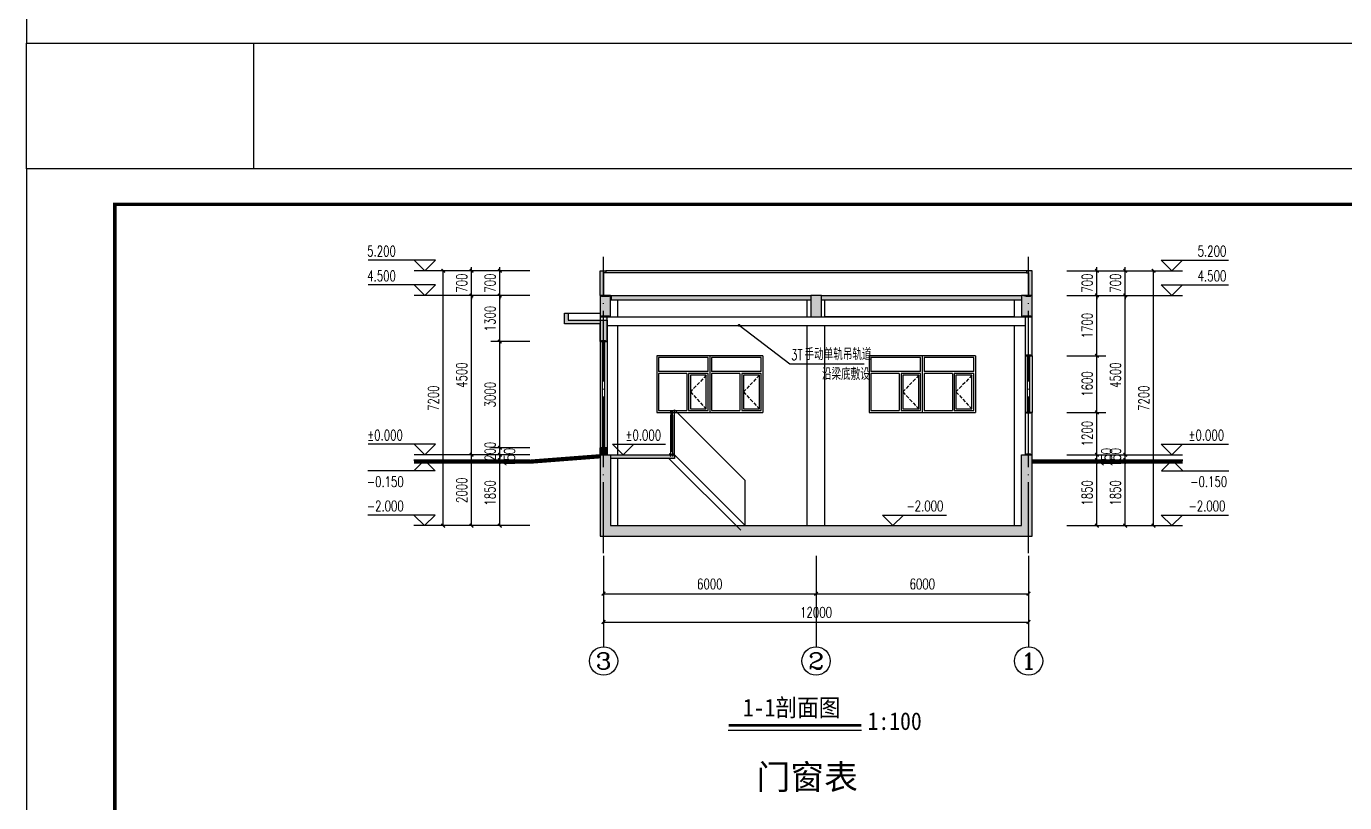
# Model space of a CAD drawing. Extents: x 5191187 to 5306989, y -468291 to -238224.
# Drawn here: x 5218546 to 5255767, y -444188 to -422262 of the extents above; entities that cross this region are included whole.
import ezdxf
from ezdxf.enums import TextEntityAlignment as Align

# ---------------------------------------------------------------- set-up
doc = ezdxf.new("R2010")
doc.units = 0
doc.header["$LTSCALE"] = 1000
doc.header["$MEASUREMENT"] = 0
doc.linetypes.add('DASH', pattern=[0.35, 0.25, -0.1])
doc.linetypes.add('DOTE', pattern=[2.42, 2, -0.2, 0.02, -0.2])
doc.layers.get('0').update_dxf_attribs({"linetype": 'CONTINUOUS'})
doc.layers.get('Defpoints').update_dxf_attribs({"linetype": 'CONTINUOUS'})
doc.layers.add('_0', color=7, linetype='CONTINUOUS', lineweight=25)
for name, color, linetype in [('AXIS', 3, 'CONTINUOUS'), ('AXIS_TEXT', 7, 'CONTINUOUS'), ('COLUMN', 9, 'CONTINUOUS'), ('CURTWALL', 4, 'CONTINUOUS'), ('DIM_ELEV', 3, 'CONTINUOUS'), ('DIM_LEAD', 3, 'CONTINUOUS'), ('DIM_SYMB', 3, 'CONTINUOUS'), ('DOTE', 252, 'CONTINUOUS'), ('PUB_DIM', 3, 'CONTINUOUS'), ('PUB_HATCH', 8, 'CONTINUOUS'), ('PUB_TEXT', 7, 'CONTINUOUS'), ('PUB_TITLE', 4, 'CONTINUOUS'), ('PUB_WALL', 9, 'CONTINUOUS'), ('WALL', 2, 'CONTINUOUS'), ('WINDOW', 4, 'CONTINUOUS'), ('图名', 15, 'CONTINUOUS')]:
    doc.layers.add(name, color=color, linetype=linetype)
doc.styles.add('-宋体', font='', dxfattribs={"width": 0.8})
doc.styles.add('_TCH_AXIS', font='COMPLEX', dxfattribs={"bigfont": 'GBCBIG'})
doc.styles.add('_TCH_DIM', font='SIMPLEX', dxfattribs={"bigfont": 'GBCBIG'})
doc.styles.add('_TCH_DIM_T3', font='SIMPLEX', dxfattribs={"width": 0.705882, "bigfont": 'GBCBIG'})
doc.styles.add('COMPLEX', font='COMPLEX')
doc.styles.add('宋体', font='', dxfattribs={"width": 0.7})
doc.styles.get('-宋体').set_extended_font_data('SimSun')
doc.styles.get('宋体').set_extended_font_data('SimSun')
doc.dimstyles.new('_TCH_ARCH&&100', dxfattribs={"dimtxt": 297.5, "dimasz": 100, "dimexe": 250, "dimexo": 300, "dimgap": 126.25, "dimtad": 1, "dimdec": 0, "dimzin": 0, "dimdsep": 46, "dimtxsty": '_TCH_DIM_T3', "dimblk": 'ARCHTICK', "dimcen": 0.09, "dimclrt": 7, "dimazin": 2, "dimtfac": 1, "dimtdec": 0, "dimtix": 1, "dimtmove": 2, "dimatfit": 3, "dimfxl": 0, "dimtolj": 1, "dimtzin": 0, "dimarcsym": 0})

# ---------------------------------------------------------------- blocks, each defined once
blk = doc.blocks.new('_ArchTick')
at = {"color": 0, "linetype": 'ByBlock', "const_width": 0.4}
blk.add_lwpolyline([(-0.5, -0.5), (0.5, 0.5)], dxfattribs=at)
blk = doc.blocks.new('*D99')
at = {"layer": 'Defpoints', "color": 0}
for p in [(5247621, -429164), (5248772, -429164), (5247621, -429864)]:
    blk.add_point(p, dxfattribs=at)
at = {"layer": 'PUB_DIM', "color": 0, "lineweight": -2}
for p, q in [((5248772, -429164), (5248772, -429064)), ((5247921, -429164), (5249022, -429164)), ((5248772, -429864), (5248772, -429164)), ((5247921, -429864), (5249022, -429864)), ((5248772, -429864), (5248772, -429964))]:
    blk.add_line(p, q, dxfattribs=at)
at = {"layer": 'PUB_DIM', "color": 0, "lineweight": -2, "xscale": 100, "yscale": 100, "zscale": 100}
for p, rotation in [((5248772, -429164), 270), ((5248772, -429864), 90)]:
    blk.add_blockref('_ArchTick', p, dxfattribs=dict(at, rotation=rotation))
at = {"layer": 'PUB_DIM', "color": 7, "insert": (5248497, -429514), "char_height": 297.5, "attachment_point": 5, "rotation": 90, "style": '_TCH_DIM_T3'}
blk.add_mtext('\\A1;700', dxfattribs=at)
blk = doc.blocks.new('*D100')
at = {"layer": 'Defpoints', "color": 0}
for p in [(5247621, -429864), (5248772, -429864), (5247621, -431564)]:
    blk.add_point(p, dxfattribs=at)
at = {"layer": 'PUB_DIM', "color": 0, "lineweight": -2}
for p, q in [((5247921, -429864), (5249022, -429864)), ((5248772, -431564), (5248772, -429864)), ((5247921, -431564), (5249022, -431564))]:
    blk.add_line(p, q, dxfattribs=at)
at = {"layer": 'PUB_DIM', "color": 0, "lineweight": -2, "xscale": 100, "yscale": 100, "zscale": 100}
for p, rotation in [((5248772, -429864), 90), ((5248772, -431564), 270)]:
    blk.add_blockref('_ArchTick', p, dxfattribs=dict(at, rotation=rotation))
at = {"layer": 'PUB_DIM', "color": 7, "insert": (5248497, -430714), "char_height": 297.5, "attachment_point": 5, "rotation": 90, "style": '_TCH_DIM_T3'}
blk.add_mtext('\\A1;1700', dxfattribs=at)
blk = doc.blocks.new('*D101')
at = {"layer": 'Defpoints', "color": 0}
for p in [(5247621, -431564), (5248772, -431564), (5247621, -433164)]:
    blk.add_point(p, dxfattribs=at)
at = {"layer": 'PUB_DIM', "color": 0, "lineweight": -2}
for p, q in [((5247921, -431564), (5249022, -431564)), ((5248772, -433164), (5248772, -431564)), ((5247921, -433164), (5249022, -433164))]:
    blk.add_line(p, q, dxfattribs=at)
at = {"layer": 'PUB_DIM', "color": 0, "lineweight": -2, "xscale": 100, "yscale": 100, "zscale": 100}
for p, rotation in [((5248772, -431564), 90), ((5248772, -433164), 270)]:
    blk.add_blockref('_ArchTick', p, dxfattribs=dict(at, rotation=rotation))
at = {"layer": 'PUB_DIM', "color": 7, "insert": (5248497, -432364), "char_height": 297.5, "attachment_point": 5, "rotation": 90, "style": '_TCH_DIM_T3'}
blk.add_mtext('\\A1;1600', dxfattribs=at)
blk = doc.blocks.new('*D102')
at = {"layer": 'Defpoints', "color": 0}
for p in [(5247621, -433164), (5248772, -433164), (5247621, -434364)]:
    blk.add_point(p, dxfattribs=at)
at = {"layer": 'PUB_DIM', "color": 0, "lineweight": -2}
for p, q in [((5247921, -433164), (5249022, -433164)), ((5248772, -434364), (5248772, -433164)), ((5247921, -434364), (5249022, -434364))]:
    blk.add_line(p, q, dxfattribs=at)
at = {"layer": 'PUB_DIM', "color": 0, "lineweight": -2, "xscale": 100, "yscale": 100, "zscale": 100}
for p, rotation in [((5248772, -433164), 90), ((5248772, -434364), 270)]:
    blk.add_blockref('_ArchTick', p, dxfattribs=dict(at, rotation=rotation))
at = {"layer": 'PUB_DIM', "color": 7, "insert": (5248497, -433764), "char_height": 297.5, "attachment_point": 5, "rotation": 90, "style": '_TCH_DIM_T3'}
blk.add_mtext('\\A1;1200', dxfattribs=at)
blk = doc.blocks.new('*D103')
at = {"layer": 'Defpoints', "color": 0}
for p in [(5247621, -434364), (5248772, -434364), (5247621, -434514)]:
    blk.add_point(p, dxfattribs=at)
at = {"layer": 'PUB_DIM', "color": 0, "lineweight": -2}
for p, q in [((5247921, -434364), (5249022, -434364)), ((5248772, -434364), (5248772, -434264)), ((5248772, -434514), (5248772, -434364)), ((5247921, -434514), (5249022, -434514)), ((5248772, -434514), (5248772, -434614))]:
    blk.add_line(p, q, dxfattribs=at)
at = {"layer": 'PUB_DIM', "color": 0, "lineweight": -2, "xscale": 100, "yscale": 100, "zscale": 100}
for p, rotation in [((5248772, -434364), 270), ((5248772, -434514), 90)]:
    blk.add_blockref('_ArchTick', p, dxfattribs=dict(at, rotation=rotation))
at = {"layer": 'PUB_DIM', "color": 7, "insert": (5249047, -434439), "char_height": 297.5, "attachment_point": 5, "rotation": 90, "style": '_TCH_DIM_T3'}
blk.add_mtext('\\A1;150', dxfattribs=at)
blk = doc.blocks.new('*D104')
at = {"layer": 'Defpoints', "color": 0}
for p in [(5247621, -434514), (5248772, -434514), (5247621, -436364)]:
    blk.add_point(p, dxfattribs=at)
at = {"layer": 'PUB_DIM', "color": 0, "lineweight": -2}
for p, q in [((5247921, -434514), (5249022, -434514)), ((5248772, -436364), (5248772, -434514)), ((5247921, -436364), (5249022, -436364))]:
    blk.add_line(p, q, dxfattribs=at)
at = {"layer": 'PUB_DIM', "color": 0, "lineweight": -2, "xscale": 100, "yscale": 100, "zscale": 100}
for p, rotation in [((5248772, -434514), 90), ((5248772, -436364), 270)]:
    blk.add_blockref('_ArchTick', p, dxfattribs=dict(at, rotation=rotation))
at = {"layer": 'PUB_DIM', "color": 7, "insert": (5248497, -435439), "char_height": 297.5, "attachment_point": 5, "rotation": 90, "style": '_TCH_DIM_T3'}
blk.add_mtext('\\A1;1850', dxfattribs=at)
blk = doc.blocks.new('*D105')
at = {"layer": 'Defpoints', "color": 0}
for p in [(5231914, -429164), (5233065, -429164), (5233065, -429864)]:
    blk.add_point(p, dxfattribs=at)
at = {"layer": 'PUB_DIM', "color": 0, "lineweight": -2}
for p, q in [((5231914, -429164), (5231914, -429064)), ((5232765, -429164), (5231664, -429164)), ((5231914, -429864), (5231914, -429164)), ((5232765, -429864), (5231664, -429864)), ((5231914, -429864), (5231914, -429964))]:
    blk.add_line(p, q, dxfattribs=at)
at = {"layer": 'PUB_DIM', "color": 0, "lineweight": -2, "xscale": 100, "yscale": 100, "zscale": 100}
for p, rotation in [((5231914, -429164), 270), ((5231914, -429864), 90)]:
    blk.add_blockref('_ArchTick', p, dxfattribs=dict(at, rotation=rotation))
at = {"layer": 'PUB_DIM', "color": 7, "insert": (5231639, -429514), "char_height": 297.5, "attachment_point": 5, "rotation": 90, "style": '_TCH_DIM_T3'}
blk.add_mtext('\\A1;700', dxfattribs=at)
blk = doc.blocks.new('*D106')
at = {"layer": 'Defpoints', "color": 0}
for p in [(5231914, -429864), (5233065, -429864), (5233065, -431164)]:
    blk.add_point(p, dxfattribs=at)
at = {"layer": 'PUB_DIM', "color": 0, "lineweight": -2}
for p, q in [((5232765, -429864), (5231664, -429864)), ((5231914, -431164), (5231914, -429864)), ((5232765, -431164), (5231664, -431164))]:
    blk.add_line(p, q, dxfattribs=at)
at = {"layer": 'PUB_DIM', "color": 0, "lineweight": -2, "xscale": 100, "yscale": 100, "zscale": 100}
for p, rotation in [((5231914, -429864), 90), ((5231914, -431164), 270)]:
    blk.add_blockref('_ArchTick', p, dxfattribs=dict(at, rotation=rotation))
at = {"layer": 'PUB_DIM', "color": 7, "insert": (5231639, -430514), "char_height": 297.5, "attachment_point": 5, "rotation": 90, "style": '_TCH_DIM_T3'}
blk.add_mtext('\\A1;1300', dxfattribs=at)
blk = doc.blocks.new('*D107')
at = {"layer": 'Defpoints', "color": 0}
for p in [(5231914, -431164), (5233065, -431164), (5233065, -434164)]:
    blk.add_point(p, dxfattribs=at)
at = {"layer": 'PUB_DIM', "color": 0, "lineweight": -2}
for p, q in [((5232765, -431164), (5231664, -431164)), ((5231914, -434164), (5231914, -431164)), ((5232765, -434164), (5231664, -434164))]:
    blk.add_line(p, q, dxfattribs=at)
at = {"layer": 'PUB_DIM', "color": 0, "lineweight": -2, "xscale": 100, "yscale": 100, "zscale": 100}
for p, rotation in [((5231914, -431164), 90), ((5231914, -434164), 270)]:
    blk.add_blockref('_ArchTick', p, dxfattribs=dict(at, rotation=rotation))
at = {"layer": 'PUB_DIM', "color": 7, "insert": (5231639, -432664), "char_height": 297.5, "attachment_point": 5, "rotation": 90, "style": '_TCH_DIM_T3'}
blk.add_mtext('\\A1;3000', dxfattribs=at)
blk = doc.blocks.new('*D108')
at = {"layer": 'Defpoints', "color": 0}
for p in [(5231914, -434164), (5233065, -434164), (5233065, -434364)]:
    blk.add_point(p, dxfattribs=at)
at = {"layer": 'PUB_DIM', "color": 0, "lineweight": -2}
for p, q in [((5232765, -434164), (5231664, -434164)), ((5232765, -434364), (5231664, -434364)), ((5231914, -434164), (5231914, -434064)), ((5231914, -434364), (5231914, -434164)), ((5231914, -434364), (5231914, -434464))]:
    blk.add_line(p, q, dxfattribs=at)
at = {"layer": 'PUB_DIM', "color": 0, "lineweight": -2, "xscale": 100, "yscale": 100, "zscale": 100}
for p, rotation in [((5231914, -434164), 270), ((5231914, -434364), 90)]:
    blk.add_blockref('_ArchTick', p, dxfattribs=dict(at, rotation=rotation))
at = {"layer": 'PUB_DIM', "color": 7, "insert": (5231639, -434264), "char_height": 297.5, "attachment_point": 5, "rotation": 90, "style": '_TCH_DIM_T3'}
blk.add_mtext('\\A1;200', dxfattribs=at)
blk = doc.blocks.new('*D109')
at = {"layer": 'Defpoints', "color": 0}
for p in [(5231914, -434364), (5233065, -434364), (5233065, -434514)]:
    blk.add_point(p, dxfattribs=at)
at = {"layer": 'PUB_DIM', "color": 0, "lineweight": -2}
for p, q in [((5232765, -434364), (5231664, -434364)), ((5231914, -434364), (5231914, -434264)), ((5231914, -434514), (5231914, -434364)), ((5232765, -434514), (5231664, -434514)), ((5231914, -434514), (5231914, -434614))]:
    blk.add_line(p, q, dxfattribs=at)
at = {"layer": 'PUB_DIM', "color": 0, "lineweight": -2, "xscale": 100, "yscale": 100, "zscale": 100}
for p, rotation in [((5231914, -434364), 270), ((5231914, -434514), 90)]:
    blk.add_blockref('_ArchTick', p, dxfattribs=dict(at, rotation=rotation))
at = {"layer": 'PUB_DIM', "color": 7, "insert": (5232189, -434439), "char_height": 297.5, "attachment_point": 5, "rotation": 90, "style": '_TCH_DIM_T3'}
blk.add_mtext('\\A1;150', dxfattribs=at)
blk = doc.blocks.new('*D110')
at = {"layer": 'Defpoints', "color": 0}
for p in [(5231914, -434514), (5233065, -434514), (5233065, -436364)]:
    blk.add_point(p, dxfattribs=at)
at = {"layer": 'PUB_DIM', "color": 0, "lineweight": -2}
for p, q in [((5232765, -434514), (5231664, -434514)), ((5231914, -436364), (5231914, -434514)), ((5232765, -436364), (5231664, -436364))]:
    blk.add_line(p, q, dxfattribs=at)
at = {"layer": 'PUB_DIM', "color": 0, "lineweight": -2, "xscale": 100, "yscale": 100, "zscale": 100}
for p, rotation in [((5231914, -434514), 90), ((5231914, -436364), 270)]:
    blk.add_blockref('_ArchTick', p, dxfattribs=dict(at, rotation=rotation))
at = {"layer": 'PUB_DIM', "color": 7, "insert": (5231639, -435439), "char_height": 297.5, "attachment_point": 5, "rotation": 90, "style": '_TCH_DIM_T3'}
blk.add_mtext('\\A1;1850', dxfattribs=at)
blk = doc.blocks.new('_AXISO')
blk.add_circle((0, 0), 0.5)
at = {"layer": 'AXIS_TEXT', "style": 'COMPLEX', "width": 1.041667}
blk.add_attdef('A', text='', height=0.56, dxfattribs=at).set_placement((-0.25, -0.28), (0.25, -0.28), align=Align.FIT)
blk = doc.blocks.new('*D151')
at = {"layer": 'AXIS', "color": 0, "lineweight": -2}
for p, q in [((5234843, -437519), (5234843, -439337)), ((5246843, -437519), (5246843, -439337)), ((5234843, -439087), (5246843, -439087))]:
    blk.add_line(p, q, dxfattribs=at)
at = {"layer": 'Defpoints', "color": 0}
for p in [(5234843, -437219), (5246843, -437219), (5246843, -439087)]:
    blk.add_point(p, dxfattribs=at)
at = {"layer": 'AXIS', "color": 0, "lineweight": -2, "xscale": 100, "yscale": 100, "zscale": 100, "rotation": 180}
blk.add_blockref('_ArchTick', (5234843, -439087), dxfattribs=at)
at = {"layer": 'AXIS', "color": 0, "lineweight": -2, "xscale": 100, "yscale": 100, "zscale": 100}
blk.add_blockref('_ArchTick', (5246843, -439087), dxfattribs=at)
at = {"layer": 'AXIS', "color": 7, "insert": (5240843, -438812), "char_height": 297.5, "attachment_point": 5, "style": '_TCH_DIM_T3'}
blk.add_mtext('\\A1;12000', dxfattribs=at)
blk = doc.blocks.new('*D152')
at = {"layer": 'AXIS', "color": 0, "lineweight": -2}
for p, q in [((5234843, -437519), (5234843, -438537)), ((5240843, -437519), (5240843, -438537)), ((5234843, -438287), (5240843, -438287))]:
    blk.add_line(p, q, dxfattribs=at)
at = {"layer": 'Defpoints', "color": 0}
for p in [(5234843, -437219), (5240843, -437219), (5240843, -438287)]:
    blk.add_point(p, dxfattribs=at)
at = {"layer": 'AXIS', "color": 0, "lineweight": -2, "xscale": 100, "yscale": 100, "zscale": 100, "rotation": 180}
blk.add_blockref('_ArchTick', (5234843, -438287), dxfattribs=at)
at = {"layer": 'AXIS', "color": 0, "lineweight": -2, "xscale": 100, "yscale": 100, "zscale": 100}
blk.add_blockref('_ArchTick', (5240843, -438287), dxfattribs=at)
at = {"layer": 'AXIS', "color": 7, "insert": (5237843, -438012), "char_height": 297.5, "attachment_point": 5, "style": '_TCH_DIM_T3'}
blk.add_mtext('\\A1;6000', dxfattribs=at)
blk = doc.blocks.new('*D153')
at = {"layer": 'AXIS', "color": 0, "lineweight": -2}
for p, q in [((5240843, -437519), (5240843, -438537)), ((5246843, -437519), (5246843, -438537)), ((5240843, -438287), (5246843, -438287))]:
    blk.add_line(p, q, dxfattribs=at)
at = {"layer": 'Defpoints', "color": 0}
for p in [(5240843, -437219), (5246843, -437219), (5246843, -438287)]:
    blk.add_point(p, dxfattribs=at)
at = {"layer": 'AXIS', "color": 0, "lineweight": -2, "xscale": 100, "yscale": 100, "zscale": 100, "rotation": 180}
blk.add_blockref('_ArchTick', (5240843, -438287), dxfattribs=at)
at = {"layer": 'AXIS', "color": 0, "lineweight": -2, "xscale": 100, "yscale": 100, "zscale": 100}
blk.add_blockref('_ArchTick', (5246843, -438287), dxfattribs=at)
at = {"layer": 'AXIS', "color": 7, "insert": (5243843, -438012), "char_height": 297.5, "attachment_point": 5, "style": '_TCH_DIM_T3'}
blk.add_mtext('\\A1;6000', dxfattribs=at)
blk = doc.blocks.new('_FZH')
blk.add_lwpolyline([(-0.5, -0.5), (0.5, -0.5), (0.5, 0.5), (-0.5, 0.5)], close=True)
at = {"layer": 'PUB_HATCH'}
blk.add_solid([(-0.5, -0.5), (0.5, -0.5), (-0.5, 0.5), (0.5, 0.5)], dxfattribs=at)
blk = doc.blocks.new('$TCHSYS$WIN2D')
for p, q in [((-0.5, 0.5), (0.5, 0.5)), ((-0.5, 0.5), (-0.5, -0.5)), ((0.5, 0.5), (0.5, -0.5)), ((0.5, 0.167), (-0.5, 0.167)), ((0.5, -0.167), (-0.5, -0.167)), ((-0.5, -0.5), (0.5, -0.5))]:
    blk.add_line(p, q)
blk = doc.blocks.new('*D154')
at = {"layer": 'Defpoints', "color": 0}
for p in [(5231114, -429164), (5232265, -429164), (5232265, -429864)]:
    blk.add_point(p, dxfattribs=at)
at = {"layer": 'PUB_DIM', "color": 0, "lineweight": -2}
for p, q in [((5231114, -429164), (5231114, -429064)), ((5231965, -429164), (5230864, -429164)), ((5231114, -429864), (5231114, -429164)), ((5231965, -429864), (5230864, -429864)), ((5231114, -429864), (5231114, -429964))]:
    blk.add_line(p, q, dxfattribs=at)
at = {"layer": 'PUB_DIM', "color": 0, "lineweight": -2, "xscale": 100, "yscale": 100, "zscale": 100}
for p, rotation in [((5231114, -429164), 270), ((5231114, -429864), 90)]:
    blk.add_blockref('_ArchTick', p, dxfattribs=dict(at, rotation=rotation))
at = {"layer": 'PUB_DIM', "color": 7, "insert": (5230839, -429514), "char_height": 297.5, "attachment_point": 5, "rotation": 90, "style": '_TCH_DIM_T3'}
blk.add_mtext('\\A1;700', dxfattribs=at)
blk = doc.blocks.new('*D155')
at = {"layer": 'Defpoints', "color": 0}
for p in [(5231114, -429864), (5232265, -429864), (5232265, -434364)]:
    blk.add_point(p, dxfattribs=at)
at = {"layer": 'PUB_DIM', "color": 0, "lineweight": -2}
for p, q in [((5231965, -429864), (5230864, -429864)), ((5231114, -434364), (5231114, -429864)), ((5231965, -434364), (5230864, -434364))]:
    blk.add_line(p, q, dxfattribs=at)
at = {"layer": 'PUB_DIM', "color": 0, "lineweight": -2, "xscale": 100, "yscale": 100, "zscale": 100}
for p, rotation in [((5231114, -429864), 90), ((5231114, -434364), 270)]:
    blk.add_blockref('_ArchTick', p, dxfattribs=dict(at, rotation=rotation))
at = {"layer": 'PUB_DIM', "color": 7, "insert": (5230839, -432114), "char_height": 297.5, "attachment_point": 5, "rotation": 90, "style": '_TCH_DIM_T3'}
blk.add_mtext('\\A1;4500', dxfattribs=at)
blk = doc.blocks.new('*D156')
at = {"layer": 'Defpoints', "color": 0}
for p in [(5231114, -434364), (5232265, -434364), (5232265, -436364)]:
    blk.add_point(p, dxfattribs=at)
at = {"layer": 'PUB_DIM', "color": 0, "lineweight": -2}
for p, q in [((5231965, -434364), (5230864, -434364)), ((5231114, -436364), (5231114, -434364)), ((5231965, -436364), (5230864, -436364))]:
    blk.add_line(p, q, dxfattribs=at)
at = {"layer": 'PUB_DIM', "color": 0, "lineweight": -2, "xscale": 100, "yscale": 100, "zscale": 100}
for p, rotation in [((5231114, -434364), 90), ((5231114, -436364), 270)]:
    blk.add_blockref('_ArchTick', p, dxfattribs=dict(at, rotation=rotation))
at = {"layer": 'PUB_DIM', "color": 7, "insert": (5230839, -435364), "char_height": 297.5, "attachment_point": 5, "rotation": 90, "style": '_TCH_DIM_T3'}
blk.add_mtext('\\A1;2000', dxfattribs=at)
blk = doc.blocks.new('*D157')
at = {"layer": 'Defpoints', "color": 0}
for p in [(5230314, -429164), (5232265, -429164), (5232265, -436364)]:
    blk.add_point(p, dxfattribs=at)
at = {"layer": 'PUB_DIM', "color": 0, "lineweight": -2}
for p, q in [((5231965, -429164), (5230064, -429164)), ((5230314, -436364), (5230314, -429164)), ((5231965, -436364), (5230064, -436364))]:
    blk.add_line(p, q, dxfattribs=at)
at = {"layer": 'PUB_DIM', "color": 0, "lineweight": -2, "xscale": 100, "yscale": 100, "zscale": 100}
for p, rotation in [((5230314, -429164), 90), ((5230314, -436364), 270)]:
    blk.add_blockref('_ArchTick', p, dxfattribs=dict(at, rotation=rotation))
at = {"layer": 'PUB_DIM', "color": 7, "insert": (5230039, -432764), "char_height": 297.5, "attachment_point": 5, "rotation": 90, "style": '_TCH_DIM_T3'}
blk.add_mtext('\\A1;7200', dxfattribs=at)
blk = doc.blocks.new('*D158')
at = {"layer": 'Defpoints', "color": 0}
for p in [(5248421, -429164), (5249572, -429164), (5248421, -429864)]:
    blk.add_point(p, dxfattribs=at)
at = {"layer": 'PUB_DIM', "color": 0, "lineweight": -2}
for p, q in [((5249572, -429164), (5249572, -429064)), ((5248721, -429164), (5249822, -429164)), ((5249572, -429864), (5249572, -429164)), ((5248721, -429864), (5249822, -429864)), ((5249572, -429864), (5249572, -429964))]:
    blk.add_line(p, q, dxfattribs=at)
at = {"layer": 'PUB_DIM', "color": 0, "lineweight": -2, "xscale": 100, "yscale": 100, "zscale": 100}
for p, rotation in [((5249572, -429164), 270), ((5249572, -429864), 90)]:
    blk.add_blockref('_ArchTick', p, dxfattribs=dict(at, rotation=rotation))
at = {"layer": 'PUB_DIM', "color": 7, "insert": (5249297, -429514), "char_height": 297.5, "attachment_point": 5, "rotation": 90, "style": '_TCH_DIM_T3'}
blk.add_mtext('\\A1;700', dxfattribs=at)
blk = doc.blocks.new('*D159')
at = {"layer": 'Defpoints', "color": 0}
for p in [(5248421, -429864), (5249572, -429864), (5248421, -434364)]:
    blk.add_point(p, dxfattribs=at)
at = {"layer": 'PUB_DIM', "color": 0, "lineweight": -2}
for p, q in [((5248721, -429864), (5249822, -429864)), ((5249572, -434364), (5249572, -429864)), ((5248721, -434364), (5249822, -434364))]:
    blk.add_line(p, q, dxfattribs=at)
at = {"layer": 'PUB_DIM', "color": 0, "lineweight": -2, "xscale": 100, "yscale": 100, "zscale": 100}
for p, rotation in [((5249572, -429864), 90), ((5249572, -434364), 270)]:
    blk.add_blockref('_ArchTick', p, dxfattribs=dict(at, rotation=rotation))
at = {"layer": 'PUB_DIM', "color": 7, "insert": (5249297, -432114), "char_height": 297.5, "attachment_point": 5, "rotation": 90, "style": '_TCH_DIM_T3'}
blk.add_mtext('\\A1;4500', dxfattribs=at)
blk = doc.blocks.new('*D160')
at = {"layer": 'Defpoints', "color": 0}
for p in [(5248421, -434364), (5249572, -434364), (5248421, -434514)]:
    blk.add_point(p, dxfattribs=at)
at = {"layer": 'PUB_DIM', "color": 0, "lineweight": -2}
for p, q in [((5248721, -434364), (5249822, -434364)), ((5249572, -434364), (5249572, -434264)), ((5249572, -434514), (5249572, -434364)), ((5248721, -434514), (5249822, -434514)), ((5249572, -434514), (5249572, -434614))]:
    blk.add_line(p, q, dxfattribs=at)
at = {"layer": 'PUB_DIM', "color": 0, "lineweight": -2, "xscale": 100, "yscale": 100, "zscale": 100}
for p, rotation in [((5249572, -434364), 270), ((5249572, -434514), 90)]:
    blk.add_blockref('_ArchTick', p, dxfattribs=dict(at, rotation=rotation))
at = {"layer": 'PUB_DIM', "color": 7, "insert": (5249297, -434439), "char_height": 297.5, "attachment_point": 5, "rotation": 90, "style": '_TCH_DIM_T3'}
blk.add_mtext('\\A1;150', dxfattribs=at)
blk = doc.blocks.new('*D161')
at = {"layer": 'Defpoints', "color": 0}
for p in [(5248421, -434514), (5249572, -434514), (5248421, -436364)]:
    blk.add_point(p, dxfattribs=at)
at = {"layer": 'PUB_DIM', "color": 0, "lineweight": -2}
for p, q in [((5248721, -434514), (5249822, -434514)), ((5249572, -436364), (5249572, -434514)), ((5248721, -436364), (5249822, -436364))]:
    blk.add_line(p, q, dxfattribs=at)
at = {"layer": 'PUB_DIM', "color": 0, "lineweight": -2, "xscale": 100, "yscale": 100, "zscale": 100}
for p, rotation in [((5249572, -434514), 90), ((5249572, -436364), 270)]:
    blk.add_blockref('_ArchTick', p, dxfattribs=dict(at, rotation=rotation))
at = {"layer": 'PUB_DIM', "color": 7, "insert": (5249297, -435439), "char_height": 297.5, "attachment_point": 5, "rotation": 90, "style": '_TCH_DIM_T3'}
blk.add_mtext('\\A1;1850', dxfattribs=at)
blk = doc.blocks.new('*D162')
at = {"layer": 'Defpoints', "color": 0}
for p in [(5248421, -429164), (5250372, -429164), (5248421, -436364)]:
    blk.add_point(p, dxfattribs=at)
at = {"layer": 'PUB_DIM', "color": 0, "lineweight": -2}
for p, q in [((5248721, -429164), (5250622, -429164)), ((5250372, -436364), (5250372, -429164)), ((5248721, -436364), (5250622, -436364))]:
    blk.add_line(p, q, dxfattribs=at)
at = {"layer": 'PUB_DIM', "color": 0, "lineweight": -2, "xscale": 100, "yscale": 100, "zscale": 100}
for p, rotation in [((5250372, -429164), 90), ((5250372, -436364), 270)]:
    blk.add_blockref('_ArchTick', p, dxfattribs=dict(at, rotation=rotation))
at = {"layer": 'PUB_DIM', "color": 7, "insert": (5250097, -432764), "char_height": 297.5, "attachment_point": 5, "rotation": 90, "style": '_TCH_DIM_T3'}
blk.add_mtext('\\A1;7200', dxfattribs=at)

msp = doc.modelspace()

# ---------------------------------------------------------------- hatches: boundary and pattern name
for points in [[(5234842.9, -429224.4), (5234902.9, -429224.4), (5234902.9, -429164.4), (5234742.9, -429164.4), (5234742.9, -429864.4), (5234842.9, -429864.4)], [(5246842.9, -429224.4), (5246782.9, -429224.4), (5246782.9, -429164.4), (5246942.9, -429164.4), (5246942.9, -429864.4), (5246842.9, -429864.4)], [(5234942.9, -430564.4), (5233842.9, -430564.4), (5233842.9, -430364.4), (5233742.9, -430364.4), (5233742.9, -430664.4), (5234742.9, -430664.4), (5234742.9, -431164.4), (5234942.9, -431164.4)], [(5246942.9, -434364.4), (5246642.9, -434364.4), (5246642.9, -436364.4), (5235042.9, -436364.4), (5235042.9, -434364.4), (5234749.1, -434364.4), (5234742.9, -436664.4), (5246942.9, -436664.4)], [(5236842.9, -434364.4), (5234892.9, -434364.4), (5234892.9, -434464.4), (5236842.9, -434464.4)]]:
    msp.add_hatch(color=256).paths.add_polyline_path(points)
h = msp.add_hatch()
h.set_pattern_fill('金属', color=8, scale=2, style=0)
h.set_pattern_definition([(45, (4968298.28, -749540.7815), (-3.535533906, 3.535533906), []), (45, (4968300.637, -749540.7815), (-3.535533906, 3.535533906), [])])
h.paths.add_polyline_path([(5236738.3, -433139.4, 1), (5236788.3, -433139.4, 1)])
h.paths.add_polyline_path([(5236783.3, -433139.4, -1), (5236743.3, -433139.4, -1)], flags=16)
h = msp.add_hatch(color=0)
h.dxf.hatch_style = 1
h.paths.add_polyline_path([(5234942.9, -434164.4), (5234742.9, -434164.4), (5234742.9, -434364.4), (5234942.9, -434364.4)])
at = {"layer": 'PUB_HATCH'}
for points in [[(5240692.9, -429984.4), (5240692.9, -429864.4), (5235042.9, -429864.4), (5235042.9, -429984.4)], [(5246642.9, -429984.4), (5246642.9, -429864.4), (5240992.9, -429864.4), (5240992.9, -429984.4)]]:
    msp.add_hatch(color=256, dxfattribs=at).paths.add_polyline_path(points)
at = {"layer": 'PUB_WALL'}
for points in [[(5235042.9, -429864.4), (5234742.9, -429864.4), (5234782.9, -429904.4), (5235002.9, -429904.4)], [(5234742.9, -429864.4), (5234742.9, -430464.4), (5234782.9, -430424.4), (5234782.9, -429904.4)], [(5240692.9, -429904.4), (5240692.9, -429864.4), (5235042.9, -429864.4), (5235042.9, -429904.4)], [(5235042.9, -429864.4), (5235042.9, -429984.4), (5235082.9, -429984.4), (5235082.9, -429864.4)], [(5246642.9, -429904.4), (5246642.9, -429864.4), (5240992.9, -429864.4), (5240992.9, -429904.4)], [(5246942.9, -429864.4), (5246842.9, -429864.4), (5246682.9, -429904.4), (5246902.9, -429904.4)], [(5246942.9, -430464.4), (5246942.9, -429864.4), (5246902.9, -429904.4), (5246902.9, -430424.4)], [(5235042.9, -430464.4), (5235042.9, -429984.4), (5235002.9, -429904.4), (5235002.9, -430424.4)], [(5240692.9, -429984.4), (5240692.9, -429944.4), (5235042.9, -429944.4), (5235042.9, -429984.4)], [(5246642.9, -429984.4), (5246642.9, -429944.4), (5240992.9, -429944.4), (5240992.9, -429984.4)], [(5246642.9, -429984.4), (5246642.9, -430464.4), (5246682.9, -430424.4), (5246682.9, -429944.4)], [(5234742.9, -430464.4), (5235042.9, -430464.4), (5235002.9, -430424.4), (5234782.9, -430424.4)], [(5234782.9, -430464.4), (5234742.9, -430464.4), (5234742.9, -431164.4), (5234782.9, -431124.4)], [(5234942.9, -430464.4), (5234902.9, -430464.4), (5234902.9, -431124.4), (5234942.9, -431164.4)], [(5246642.9, -430464.4), (5246942.9, -430464.4), (5246902.9, -430424.4), (5246682.9, -430424.4)], [(5246782.9, -430464.4), (5246742.9, -430464.4), (5246742.9, -431564.4), (5246782.9, -431524.4)], [(5246942.9, -430464.4), (5246902.9, -430464.4), (5246902.9, -431524.4), (5246942.9, -431564.4)], [(5234742.9, -431164.4), (5234942.9, -431164.4), (5234902.9, -431124.4), (5234782.9, -431124.4)], [(5246742.9, -431564.4), (5246942.9, -431564.4), (5246902.9, -431524.4), (5246782.9, -431524.4)], [(5246942.9, -433164.4), (5246742.9, -433164.4), (5246782.9, -433204.4), (5246902.9, -433204.4)], [(5246742.9, -433164.4), (5246742.9, -434364.4), (5246782.9, -434324.4), (5246782.9, -433204.4)], [(5246942.9, -434364.4), (5246942.9, -433164.4), (5246902.9, -433204.4), (5246902.9, -434324.4)], [(5234942.9, -434164.4), (5234742.9, -434164.4), (5234782.9, -434204.4), (5234902.9, -434204.4)], [(5234742.9, -434164.4), (5234742.9, -434364.4), (5234782.9, -434324.4), (5234782.9, -434204.4)], [(5234742.9, -434364.4), (5234942.9, -434364.4), (5234902.9, -434324.4), (5234782.9, -434324.4)], [(5234942.9, -434364.4), (5234942.9, -434164.4), (5234902.9, -434204.4), (5234902.9, -434324.4)], [(5246742.9, -434364.4), (5246942.9, -434364.4), (5246902.9, -434324.4), (5246782.9, -434324.4)]]:
    msp.add_hatch(color=256, dxfattribs=at).paths.add_polyline_path(points)

# ---------------------------------------------------------------- linework, layer by layer
at = {"color": 0}
for p, q in [((5234742.9, -429164.4), (5234902.9, -429164.4)), ((5234742.9, -429864.4), (5234742.9, -429164.4)), ((5234842.9, -429164.4), (5234902.9, -429164.4)), ((5234842.9, -429224.4), (5234842.9, -429864.4)), ((5234902.9, -429224.4), (5234842.9, -429224.4)), ((5234902.9, -429224.4), (5234842.9, -429224.4)), ((5234902.9, -429164.4), (5234902.9, -429224.4)), ((5234902.9, -429164.4), (5234902.9, -429224.4)), ((5246782.9, -429164.4), (5246782.9, -429224.4)), ((5246942.9, -429164.4), (5246782.9, -429164.4)), ((5246782.9, -429164.4), (5246782.9, -429224.4)), ((5246842.9, -429164.4), (5246782.9, -429164.4)), ((5246782.9, -429224.4), (5246842.9, -429224.4)), ((5246782.9, -429224.4), (5246842.9, -429224.4)), ((5246842.9, -429224.4), (5246842.9, -429864.4)), ((5246942.9, -429864.4), (5246942.9, -429164.4))]:
    msp.add_line(p, q, dxfattribs=at)
for p, q in [((5246782.9, -429164.4), (5234902.9, -429164.4)), ((5246782.9, -429224.4), (5234902.9, -429224.4)), ((5235242.9, -430464.4), (5235242.9, -429984.4)), ((5240592.9, -430464.4), (5240592.9, -429984.4)), ((5241092.9, -430464.4), (5241092.9, -429984.4)), ((5246442.9, -430464.4), (5246442.9, -429984.4)), ((5233742.9, -430364.4), (5234742.9, -430364.4)), ((5235242.9, -430464.4), (5240592.9, -430464.4)), ((5246442.9, -430464.4), (5241092.9, -430464.4)), ((5235242.9, -434364.4), (5235242.9, -430714.4)), ((5240592.9, -436364.4), (5240592.9, -430714.4)), ((5241092.9, -436364.4), (5241092.9, -430714.4)), ((5246442.9, -436364.4), (5246442.9, -430714.4)), ((5236842.9, -434364.4), (5236842.9, -433091.6)), ((5236842.9, -433091.6), (5238842.9, -435091.6)), ((5234742.9, -434364.4), (5232792.9, -434514.4)), ((5234742.9, -434364.4), (5235042.9, -434364.4)), ((5236842.9, -434364.4), (5238842.9, -436364.4)), ((5246642.9, -434364.4), (5246942.9, -434364.4)), ((5235242.9, -436364.4), (5235242.9, -434464.4)), ((5236688.3, -434464.4), (5238715.6, -436491.6)), ((5251198.2, -434514.4), (5246942.9, -434514.4)), ((5238842.9, -436364.4), (5238842.9, -435091.6))]:
    msp.add_line(p, q)
at = {"color": 6, "linetype": 'Continuous', "lineweight": -2}
for p, q in [((5234942.9, -430464.4), (5246742.9, -430464.4)), ((5234942.9, -430714.4), (5246742.9, -430714.4))]:
    msp.add_line(p, q, dxfattribs=at)
for points in [[(5233742.9, -430364.4), (5233842.9, -430364.4), (5233842.9, -430564.4), (5234942.9, -430564.4), (5234942.9, -431164.4), (5234742.9, -431164.4), (5234742.9, -430664.4), (5233742.9, -430664.4), (5233742.9, -430364.4), (5233842.9, -430364.4)], [(5229487.6, -434514.4), (5232792.9, -434514.4), (5234742.9, -434364.4)], [(5234742.9, -434364.4), (5234742.9, -436664.4), (5246942.9, -436664.4), (5246942.9, -434364.4)], [(5235042.9, -434364.4), (5236842.9, -434364.4), (5236842.9, -434464.4), (5235042.9, -434464.4)], [(5235042.9, -434364.4), (5235042.9, -436364.4), (5246642.9, -436364.4), (5246642.9, -434364.4)]]:
    msp.add_lwpolyline(points)
at = {"const_width": 100}
for points in [[(5229487.6, -434564.4), (5232796, -434564.4), (5234749.1, -434414)], [(5251198.2, -434564.4), (5246942.9, -434564.4)]]:
    msp.add_lwpolyline(points, dxfattribs=at)
at = {"color": 0}
for points in [[(5234742.9, -434164.4), (5234942.9, -434164.4), (5234942.9, -434364.4), (5234742.9, -434364.4)], [(5236731.8, -434323.6), (5236723.5, -434323.6), (5236723.5, -434405), (5236731.8, -434405)], [(5236794, -434323.6), (5236802.3, -434323.6), (5236802.3, -434405), (5236794, -434405)]]:
    msp.add_lwpolyline(points, close=True, dxfattribs=at)
msp.add_lwpolyline([(5236788.3, -434328.4), (5236809.7, -434328.4), (5236809.7, -434364.4), (5236716, -434364.4), (5236716, -434328.4), (5236738.3, -434328.4)], dxfattribs=at)
at = {"color": 0, "elevation": 0}
for points in [[(5236755.6, -434163.6), (5236749.3, -434163.6), (5236749.3, -434098.7), (5236755.6, -434098.7)], [(5236771.6, -434163.6), (5236777.9, -434163.6), (5236777.9, -434098.7), (5236771.6, -434098.7)]]:
    msp.add_lwpolyline(points, dxfattribs=at)
at = {"layer": '_0', "color": 0}
msp.add_lwpolyline([(5218545.9, -422737.3), (5224958.3, -422737.3), (5224958.3, -426290.7), (5218545.9, -426290.7)], close=True, dxfattribs=at)
at = {"layer": 'AXIS', "color": 0}
for p, q in [((5234842.9, -437218.9), (5234842.9, -439787.1)), ((5240842.9, -437218.9), (5240842.9, -439787.1)), ((5246842.9, -437218.9), (5246842.9, -439787.1))]:
    msp.add_line(p, q, dxfattribs=at)
at = {"layer": 'CURTWALL'}
msp.add_lwpolyline([(5236755.6, -433284.4), (5236771.6, -433284.4), (5236771.6, -434271.9), (5236755.6, -434271.9)], close=True, dxfattribs=at)
at = {"layer": 'DIM_ELEV'}
for p, q in [((5230099, -428864.4), (5228199, -428864.4)), ((5229799, -429164.4), (5229499, -428864.4)), ((5229799, -429164.4), (5230099, -428864.4)), ((5250886.8, -429164.4), (5250586.8, -428864.4)), ((5250586.8, -428864.4), (5252486.8, -428864.4)), ((5250886.8, -429164.4), (5251186.8, -428864.4)), ((5231916.2, -429164.4), (5229499, -429164.4)), ((5248769.6, -429164.4), (5251186.8, -429164.4)), ((5230099, -429564.4), (5228199, -429564.4)), ((5229799, -429864.4), (5229499, -429564.4)), ((5231916.2, -429864.4), (5229499, -429864.4)), ((5229799, -429864.4), (5230099, -429564.4)), ((5248769.6, -429864.4), (5251186.8, -429864.4)), ((5250886.8, -429864.4), (5250586.8, -429564.4)), ((5250586.8, -429564.4), (5252486.8, -429564.4)), ((5250886.8, -429864.4), (5251186.8, -429564.4)), ((5230099, -434064.4), (5228199, -434064.4)), ((5229799, -434364.4), (5229499, -434064.4)), ((5231916.2, -434364.4), (5229499, -434364.4)), ((5229799, -434364.4), (5230099, -434064.4)), ((5235398.7, -434364.4), (5235098.7, -434064.4)), ((5235098.7, -434064.4), (5236590.5, -434064.4)), ((5235398.7, -434364.4), (5235698.7, -434064.4)), ((5248769.6, -434364.4), (5251186.8, -434364.4)), ((5250886.8, -434364.4), (5250586.8, -434064.4)), ((5250586.8, -434064.4), (5252486.8, -434064.4)), ((5250886.8, -434364.4), (5251186.8, -434064.4)), ((5229787.6, -434514.4), (5229487.6, -434814.4)), ((5231904.8, -434514.4), (5229487.6, -434514.4)), ((5229787.6, -434514.4), (5230087.6, -434814.4)), ((5248781, -434514.4), (5251198.2, -434514.4)), ((5250898.2, -434514.4), (5250598.2, -434814.4)), ((5250898.2, -434514.4), (5251198.2, -434814.4)), ((5230087.6, -434814.4), (5228187.6, -434814.4)), ((5250598.2, -434814.4), (5252498.2, -434814.4)), ((5230087.6, -436064.4), (5228187.6, -436064.4)), ((5229787.6, -436364.4), (5229487.6, -436064.4)), ((5229787.6, -436364.4), (5230087.6, -436064.4)), ((5243014.6, -436364.4), (5242714.6, -436064.4)), ((5242714.6, -436064.4), (5244523.9, -436064.4)), ((5243014.6, -436364.4), (5243314.6, -436064.4)), ((5250886.8, -436364.4), (5250586.8, -436064.4)), ((5250586.8, -436064.4), (5252486.8, -436064.4)), ((5250886.8, -436364.4), (5251186.8, -436064.4)), ((5231904.8, -436364.4), (5229487.6, -436364.4)), ((5248769.6, -436364.4), (5251186.8, -436364.4))]:
    msp.add_line(p, q, dxfattribs=at)
at = {"layer": 'DIM_LEAD'}
for p, q in [((5238669.3, -430704.8), (5240104.3, -431795.2)), ((5240104.3, -431795.2), (5242200.4, -431795.2))]:
    msp.add_line(p, q, dxfattribs=at)
at = {"layer": 'DIM_LEAD', "const_width": 40}
msp.add_lwpolyline([(5238653.4, -430692.7, 1), (5238685.3, -430716.9, 1)], format="xyb", close=True, dxfattribs=at)
at = {"layer": 'DIM_SYMB'}
for p, q in [((5236746.3, -433161.6), (5236746.3, -433157.7)), ((5236753.3, -433165.5), (5236753.3, -433173.9)), ((5236773.3, -433165.5), (5236773.3, -433173.9)), ((5236780.3, -433161.6), (5236780.3, -433157.7))]:
    msp.add_line(p, q, dxfattribs=at)
for points in [[(5236738.3, -434363.6), (5236738.3, -433241.4), (5236788.3, -433241.4), (5236788.3, -434363.6)], [(5236748.3, -433241.4), (5236748.3, -433181.4)], [(5236778.3, -433181.4), (5236778.3, -433241.4)]]:
    msp.add_lwpolyline(points, dxfattribs=at)
for radius in [25, 20]:
    msp.add_circle((5236763.3, -433139.4), radius, dxfattribs=at)
for centre, radius, start, end in [((5236763.3, -433139.4), 28, 232.58753, 307.41247), ((5236759.5, -433183.5), 11.4, 122.97009, 169.01578), ((5236763.3, -433139.4), 36, 253.87238, 286.12762), ((5236767.1, -433183.5), 11.4, 10.98422, 57.02991)]:
    msp.add_arc(centre, radius, start, end, dxfattribs=at)
at = {"layer": 'DOTE', "linetype": 'DOTE'}
for p, q in [((5234842.9, -437137.1), (5234842.9, -428772.4)), ((5246842.9, -437137.1), (5246842.9, -428772.4))]:
    msp.add_line(p, q, dxfattribs=at)
at = {"layer": 'PUB_TITLE', "color": 4}
msp.add_lwpolyline([(5218545.9, -422737.3), (5302645.9, -422737.3), (5302645.9, -363337.3), (5218545.9, -363337.3)], close=True, dxfattribs=at)
at = {"layer": 'PUB_TITLE'}
msp.add_lwpolyline([(5218545.9, -468290.7), (5277945.9, -468290.7), (5277945.9, -426290.7), (5218545.9, -426290.7)], close=True, dxfattribs=at)
at = {"layer": 'PUB_TITLE', "const_width": 100}
msp.add_lwpolyline([(5221045.9, -467290.7), (5276945.9, -467290.7), (5276945.9, -427290.7), (5221045.9, -427290.7)], close=True, dxfattribs=at)
at = {"layer": 'WALL'}
for p, q in [((5235042.9, -429864.4), (5240692.9, -429864.4)), ((5240992.9, -429864.4), (5246642.9, -429864.4)), ((5235042.9, -429984.4), (5240692.9, -429984.4)), ((5240992.9, -429984.4), (5246642.9, -429984.4)), ((5234742.9, -430464.4), (5234742.9, -431164.4)), ((5234942.9, -431164.4), (5234942.9, -430464.4)), ((5246742.9, -430464.4), (5246742.9, -431564.4)), ((5246942.9, -431564.4), (5246942.9, -430464.4)), ((5234742.9, -431164.4), (5234942.9, -431164.4)), ((5246742.9, -431564.4), (5246942.9, -431564.4)), ((5246942.9, -433164.4), (5246742.9, -433164.4)), ((5246742.9, -433164.4), (5246742.9, -434364.4)), ((5246942.9, -434364.4), (5246942.9, -433164.4)), ((5234942.9, -434164.4), (5234742.9, -434164.4)), ((5234742.9, -434164.4), (5234742.9, -434364.4)), ((5234742.9, -434364.4), (5234942.9, -434364.4)), ((5234942.9, -434364.4), (5234942.9, -434164.4)), ((5246742.9, -434364.4), (5246942.9, -434364.4))]:
    msp.add_line(p, q, dxfattribs=at)
at = {"layer": 'WINDOW'}
for p, q in [((5237842.9, -431564.6), (5237842.9, -433164.6)), ((5239342.9, -431564.6), (5239342.9, -433164.6)), ((5243842.9, -431564.6), (5243842.9, -433164.6)), ((5245342.9, -431564.6), (5245342.9, -433164.6)), ((5237792.9, -432014.3), (5236392.9, -432014.3)), ((5237192.9, -432064.3), (5236392.9, -432064.3)), ((5237192.9, -432064.3), (5237192.9, -433114.6)), ((5237792.9, -432064.3), (5237242.9, -432064.3)), ((5237242.9, -432064.3), (5237242.9, -433114.6)), ((5239292.9, -432014.3), (5237892.9, -432014.3)), ((5238692.9, -432064.3), (5237892.9, -432064.3)), ((5238692.9, -432064.3), (5238692.9, -433114.6)), ((5239292.9, -432064.3), (5238742.9, -432064.3)), ((5238742.9, -432064.3), (5238742.9, -433114.6)), ((5243792.9, -432014.3), (5242392.9, -432014.3)), ((5243192.9, -432064.3), (5242392.9, -432064.3)), ((5243192.9, -432064.3), (5243192.9, -433114.6)), ((5243792.9, -432064.3), (5243242.9, -432064.3)), ((5243242.9, -432064.3), (5243242.9, -433114.6)), ((5245292.9, -432014.3), (5243892.9, -432014.3)), ((5244692.9, -432064.3), (5243892.9, -432064.3)), ((5244692.9, -432064.3), (5244692.9, -433114.6)), ((5245292.9, -432064.3), (5244742.9, -432064.3)), ((5244742.9, -432064.3), (5244742.9, -433114.6))]:
    msp.add_line(p, q, dxfattribs=at)
at = {"layer": 'WINDOW', "linetype": 'DASH', "ltscale": 0.4}
for p, q in [((5237742.9, -432114.3), (5237292.9, -432589.4)), ((5239242.9, -432114.3), (5238792.9, -432589.4)), ((5243742.9, -432114.3), (5243292.9, -432589.4)), ((5245242.9, -432114.3), (5244792.9, -432589.4)), ((5237292.9, -432589.4), (5237742.9, -433064.6)), ((5238792.9, -432589.4), (5239242.9, -433064.6)), ((5243292.9, -432589.4), (5243742.9, -433064.6)), ((5244792.9, -432589.4), (5245242.9, -433064.6))]:
    msp.add_line(p, q, dxfattribs=at)
at = {"layer": 'WINDOW'}
for points in [[(5237842.9, -431564.6), (5236342.9, -431564.6), (5236342.9, -433164.6), (5237842.9, -433164.6)], [(5237792.9, -432014.3), (5237792.9, -431614.6), (5236392.9, -431614.6), (5236392.9, -432014.3)], [(5239342.9, -431564.6), (5237842.9, -431564.6), (5237842.9, -433164.6), (5239342.9, -433164.6)], [(5239292.9, -432014.3), (5239292.9, -431614.6), (5237892.9, -431614.6), (5237892.9, -432014.3)], [(5243842.9, -431564.6), (5242342.9, -431564.6), (5242342.9, -433164.6), (5243842.9, -433164.6)], [(5243792.9, -432014.3), (5243792.9, -431614.6), (5242392.9, -431614.6), (5242392.9, -432014.3)], [(5245342.9, -431564.6), (5243842.9, -431564.6), (5243842.9, -433164.6), (5245342.9, -433164.6)], [(5245292.9, -432014.3), (5245292.9, -431614.6), (5243892.9, -431614.6), (5243892.9, -432014.3)], [(5236392.9, -432064.3), (5236392.9, -433114.6), (5237192.9, -433114.6)], [(5237242.9, -433114.6), (5237792.9, -433114.6), (5237792.9, -432064.3)], [(5237892.9, -432064.3), (5237892.9, -433114.6), (5238692.9, -433114.6)], [(5238742.9, -433114.6), (5239292.9, -433114.6), (5239292.9, -432064.3)], [(5242392.9, -432064.3), (5242392.9, -433114.6), (5243192.9, -433114.6)], [(5243242.9, -433114.6), (5243792.9, -433114.6), (5243792.9, -432064.3)], [(5243892.9, -432064.3), (5243892.9, -433114.6), (5244692.9, -433114.6)], [(5244742.9, -433114.6), (5245292.9, -433114.6), (5245292.9, -432064.3)]]:
    msp.add_lwpolyline(points, dxfattribs=at)
for points in [[(5237742.9, -432114.3), (5237292.9, -432114.3), (5237292.9, -433064.6), (5237742.9, -433064.6)], [(5239242.9, -432114.3), (5238792.9, -432114.3), (5238792.9, -433064.6), (5239242.9, -433064.6)], [(5243742.9, -432114.3), (5243292.9, -432114.3), (5243292.9, -433064.6), (5243742.9, -433064.6)], [(5245242.9, -432114.3), (5244792.9, -432114.3), (5244792.9, -433064.6), (5245242.9, -433064.6)]]:
    msp.add_lwpolyline(points, close=True, dxfattribs=at)
at = {"layer": '图名'}
msp.add_line((5238363.1, -442138.2), (5242126.2, -442138.2), dxfattribs=at)
at = {"layer": '图名', "const_width": 70}
msp.add_lwpolyline([(5238372.9, -442005), (5242116.4, -442005)], dxfattribs=at)

# ---------------------------------------------------------------- block references
at = {"layer": 'AXIS', "color": 0}
ref = msp.add_blockref('_AXISO', (5234842.9, -440187.1), dxfattribs=dict(at, xscale=800, yscale=800, zscale=800))
ref.add_attrib('A', '3', dxfattribs={"layer": 'AXIS_TEXT', "color": 0, "height": 452.5, "style": '_TCH_AXIS', "width": 1.5}).set_placement((5234616.6, -440413.3), (5235069.2, -440413.3), align=Align.FIT)
ref = msp.add_blockref('_AXISO', (5240842.9, -440187.1), dxfattribs=dict(at, xscale=800, yscale=800, zscale=800))
ref.add_attrib('A', '2', dxfattribs={"layer": 'AXIS_TEXT', "color": 0, "height": 452.5, "style": '_TCH_AXIS', "width": 1.5}).set_placement((5240616.6, -440413.3), (5241069.2, -440413.3), align=Align.FIT)
ref = msp.add_blockref('_AXISO', (5246842.9, -440187.1), dxfattribs=dict(at, xscale=800, yscale=800, zscale=800))
ref.add_attrib('A', '1', dxfattribs={"layer": 'AXIS_TEXT', "color": 0, "height": 452.5, "style": '_TCH_AXIS', "width": 2.333333}).set_placement((5246616.6, -440413.3), (5247069.2, -440413.3), align=Align.FIT)
at = {"layer": 'COLUMN', "xscale": 300, "yscale": 600, "zscale": 600}
for p in [(5234892.9, -430164.4), (5240842.9, -430164.4), (5246792.9, -430164.4)]:
    msp.add_blockref('_FZH', p, dxfattribs=at)
at = {"layer": 'WINDOW', "yscale": -200, "rotation": 270}
for p, xscale, zscale in [((5234842.9, -432664.4), 3000, 3000), ((5246842.9, -432364.4), 1600, 1600)]:
    msp.add_blockref('$TCHSYS$WIN2D', p, dxfattribs=dict(at, xscale=xscale, zscale=zscale))

# ---------------------------------------------------------------- texts
at = {"layer": 'PUB_TEXT', "style": '_TCH_DIM', "width": 0.705882}
for s, p in [('5.200', (5228169, -428759.4)), ('5.200', (5251616.8, -428759.4)), ('4.500', (5228169, -429459.4)), ('4.500', (5251616.8, -429459.4)), ('3T', (5240137.5, -431690.2)), ('%%P0.000', (5228169, -433959.4)), ('%%P0.000', (5235460.5, -433959.4)), ('%%P0.000', (5251356.8, -433959.4)), ('-0.150', (5228157.6, -435269.4)), ('-0.150', (5251408.2, -435269.4)), ('-2.000', (5228157.6, -435959.4)), ('-2.000', (5243393.9, -435959.4)), ('-2.000', (5251356.8, -435959.4))]:
    msp.add_text(s, height=297.5, dxfattribs=at).set_placement(p)
at = {"layer": 'PUB_TEXT', "style": '_TCH_DIM'}
for s, p in [('手动单轨吊轨道', (5240517.5, -431690.2)), ('沿梁底敷设', (5241008.9, -432250.2))]:
    msp.add_text(s, height=337.59, dxfattribs=at).set_placement(p)
at = {"layer": 'PUB_TEXT', "linetype": 'Continuous', "style": '-宋体'}
msp.add_text('门窗表', height=700, dxfattribs=at).set_placement((5239160.6, -443813.5))
at = {"layer": '图名', "style": '宋体', "width": 0.9}
for s, p in [('1-1剖面图', (5238773.1, -441752.7)), ('1:100', (5242296.3, -442135.1))]:
    msp.add_text(s, height=500, dxfattribs=at).set_placement(p)

# ---------------------------------------------------------------- dimensions: what is measured, and where the dimension line sits
at = {"layer": 'AXIS', "color": 0}
for p1, p2, distance, picture, middle in [((5234842.9, -437218.9), (5246842.9, -437218.9), -1868.1, '*D151', (5240842.9, -438812.1)), ((5234842.9, -437218.9), (5240842.9, -437218.9), -1068.1, '*D152', (5237842.9, -438012.1)), ((5240842.9, -437218.9), (5246842.9, -437218.9), -1068.1, '*D153', (5243842.9, -438012.1))]:
    dim = msp.add_aligned_dim(p1=p1, p2=p2, distance=distance, dimstyle='_TCH_ARCH&&100', dxfattribs=at)
    dim.commit()
    dim.dimension.update_dxf_attribs({"geometry": picture, "text_midpoint": middle})
at = {"layer": 'PUB_DIM'}
for p1, p2, distance, picture, middle in [((5232264.5, -436364.4), (5232264.5, -429164.4), 1950.5, '*D157', (5230039.1, -432764.4)), ((5232264.5, -429864.4), (5232264.5, -429164.4), 1150.5, '*D154', (5230839.1, -429514.4)), ((5233064.5, -429864.4), (5233064.5, -429164.4), 1150.5, '*D105', (5231639.1, -429514.4)), ((5247621.2, -429864.4), (5247621.2, -429164.4), -1150.5, '*D99', (5248496.7, -429514.4)), ((5248421.2, -429864.4), (5248421.2, -429164.4), -1150.5, '*D158', (5249296.7, -429514.4)), ((5248421.2, -436364.4), (5248421.2, -429164.4), -1950.5, '*D162', (5250096.7, -432764.4)), ((5232264.5, -434364.4), (5232264.5, -429864.4), 1150.5, '*D155', (5230839.1, -432114.4)), ((5233064.5, -431164.4), (5233064.5, -429864.4), 1150.5, '*D106', (5231639.1, -430514.4)), ((5247621.2, -431564.4), (5247621.2, -429864.4), -1150.5, '*D100', (5248496.7, -430714.4)), ((5248421.2, -434364.4), (5248421.2, -429864.4), -1150.5, '*D159', (5249296.7, -432114.4)), ((5233064.5, -434164.4), (5233064.5, -431164.4), 1150.5, '*D107', (5231639.1, -432664.4)), ((5247621.2, -433164.4), (5247621.2, -431564.4), -1150.5, '*D101', (5248496.7, -432364.4)), ((5247621.2, -434364.4), (5247621.2, -433164.4), -1150.5, '*D102', (5248496.7, -433764.4)), ((5233064.5, -434364.4), (5233064.5, -434164.4), 1150.5, '*D108', (5231639.1, -434264.4)), ((5232264.5, -436364.4), (5232264.5, -434364.4), 1150.5, '*D156', (5230839.1, -435364.4)), ((5248421.2, -434514.4), (5248421.2, -434364.4), -1150.5, '*D160', (5249296.7, -434439.4)), ((5233064.5, -436364.4), (5233064.5, -434514.4), 1150.5, '*D110', (5231639.1, -435439.4)), ((5247621.2, -436364.4), (5247621.2, -434514.4), -1150.5, '*D104', (5248496.7, -435439.4)), ((5248421.2, -436364.4), (5248421.2, -434514.4), -1150.5, '*D161', (5249296.7, -435439.4))]:
    dim = msp.add_aligned_dim(p1=p1, p2=p2, distance=distance, dimstyle='_TCH_ARCH&&100', dxfattribs=at)
    dim.commit()
    dim.dimension.update_dxf_attribs({"geometry": picture, "text_midpoint": middle})
for base, p1, p2, picture, middle in [((5231914.1, -434364.4), (5233064.5, -434514.4), (5233064.5, -434364.4), '*D109', (5232189.1, -434439.4)), ((5248771.7, -434364.4), (5247621.2, -434514.4), (5247621.2, -434364.4), '*D103', (5249046.7, -434439.4))]:
    dim = msp.add_linear_dim(base=base, p1=p1, p2=p2, angle=90, dimstyle='_TCH_ARCH&&100', dxfattribs=at)
    dim.commit()
    dim.dimension.update_dxf_attribs({"geometry": picture, "text_midpoint": middle, "dimtype": 129})

doc.saveas('drawing.dxf')
